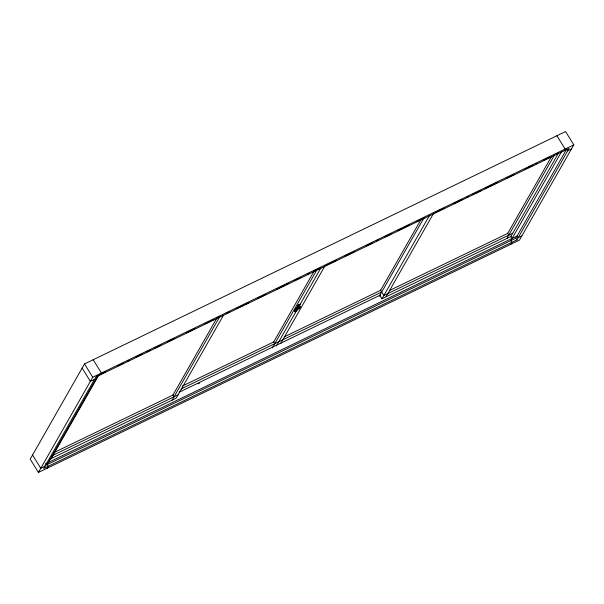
<?xml version="1.0" encoding="UTF-8"?>
<svg xmlns="http://www.w3.org/2000/svg" width="604" height="604" viewBox="0 0 604 604"><rect width="100%" height="100%" fill="white"/><g stroke="black" fill="none" stroke-linecap="round" stroke-linejoin="round"><path stroke-width="0.91" d="M296.39 311.12L300.286 304.061L298.285 305.028L295.567 309.792L295.054 311.77L296.39 311.12L297.176 309.588M299.078 306.258L298.285 307.791L300.294 306.817L299.471 305.488M84.507 363.925L30.2 459.138L38.407 472.441L519.493 240.075L573.8 144.862L565.593 131.559L84.507 363.925L92.714 377.236L38.407 472.441M51.204 458.542L98.46 375.696M47.097 468.251L48.214 466.28L47.165 464.574L97.999 375.462L96.489 376.194M100.415 374.759L101.404 373.038L93.19 359.735M216.942 317.983L172.963 395.091L53.718 452.69M172.148 400.127L219.864 316.466M223.412 315.341L176.157 398.187L49.604 459.312M314.473 270.501L273.725 341.932L182.446 386.024M272.366 347.912L316.926 269.799M276.375 345.979L297.319 309.256M299.176 306.009L320.935 267.866M300.294 306.817L299.207 308.727L297.206 309.693M280.792 343.336L324.944 265.926M420.913 219.675L380.633 290.298L284.28 336.836M379.274 296.277L424.295 217.349M379.818 295.326L381.954 298.784L429.671 215.13M385.964 296.851L433.68 213.189M551.241 157.1L507.715 233.401L389.316 290.592M506.899 238.429L554.623 154.775M558.632 152.842L510.909 236.496L381.954 298.784M561.712 151.483L510.878 240.596L511.928 242.302L510.81 244.265M564.128 150.781L565.117 149.06L556.903 135.749M44.907 465.669L515.839 238.203L566.665 149.09L567.715 150.789L571.444 148.992M516.888 239.909L569.089 148.388L95.893 376.949L43.692 468.462L516.888 239.909L515.839 238.203M92.714 377.236L573.8 144.862M138.671 355.68L140.362 354.865M169.966 340.573L171.657 339.75M191.113 330.358L194.496 328.719M438.753 210.743L444.672 207.882M472.585 194.397L474.276 193.582M493.725 184.19L497.107 182.551M527.556 167.844L531.784 165.806M98.845 375.054L105.64 371.77M117.531 366.024L123.473 363.155M127.723 361.101L129.422 360.286M136.217 357.002L142.159 354.133M146.41 352.079L150.653 350.026M154.896 347.979L160.845 345.103M167.64 341.826L174.435 338.542M186.326 332.796L194.813 328.697M205.005 323.774L213.499 319.675M217.75 317.621L219.448 316.798M226.243 313.521L229.633 311.875M236.428 308.599L243.223 305.314M244.922 304.492L248.319 302.853M257.666 298.338L265.307 294.646M276.345 289.316L284.839 285.216M286.538 284.393L288.236 283.57M295.031 280.294L300.981 277.417M307.768 274.141L309.467 273.318M313.718 271.264L319.659 268.395M326.454 265.111L333.249 261.834M334.948 261.011L336.647 260.188M345.141 256.088L354.48 251.574M366.371 245.836L372.321 242.959M376.564 240.913L378.263 240.09M385.058 236.806L390.999 233.937M397.794 230.653L402.045 228.606M403.744 227.784L409.686 224.914M416.481 221.63L423.276 218.346M435.167 212.608L443.661 208.501M453.853 203.578L462.339 199.479M466.59 197.425L468.289 196.61M475.084 193.325L481.026 190.456M485.276 188.403L492.071 185.118M493.77 184.303L497.16 182.657M506.507 178.142L514.147 174.45M525.193 169.12L533.687 165.02M535.378 164.197L537.077 163.374M543.872 160.098L549.821 157.221M556.616 153.945L558.315 153.122M565.012 149.883L566.665 149.09M94.526 379.35L90.358 381.358L82.152 368.055M180.974 388.976L381.705 292.026M179.252 392.2L380.535 294.978M197.991 383.842L199.682 383.027M51.483 456.012L178.037 394.888M512.796 233.197L383.834 295.484L380.422 289.95M45.383 463.88L517.069 236.043L518.119 237.749L521.848 235.945M44.922 466.311L40.762 468.319L32.556 455.008M510.682 236.126L512.109 238.437M507.503 233.053L508.787 235.13M273.514 341.585L274.797 343.661M172.752 394.744L174.028 396.82M298.285 305.028L297.764 307.006L295.054 311.77A12.125 2.877 -31.7 0 1 297.764 307.006L299.101 306.356L298.285 305.028M296.828 309.361L298.829 308.214L296.828 309.361"/></g></svg>
